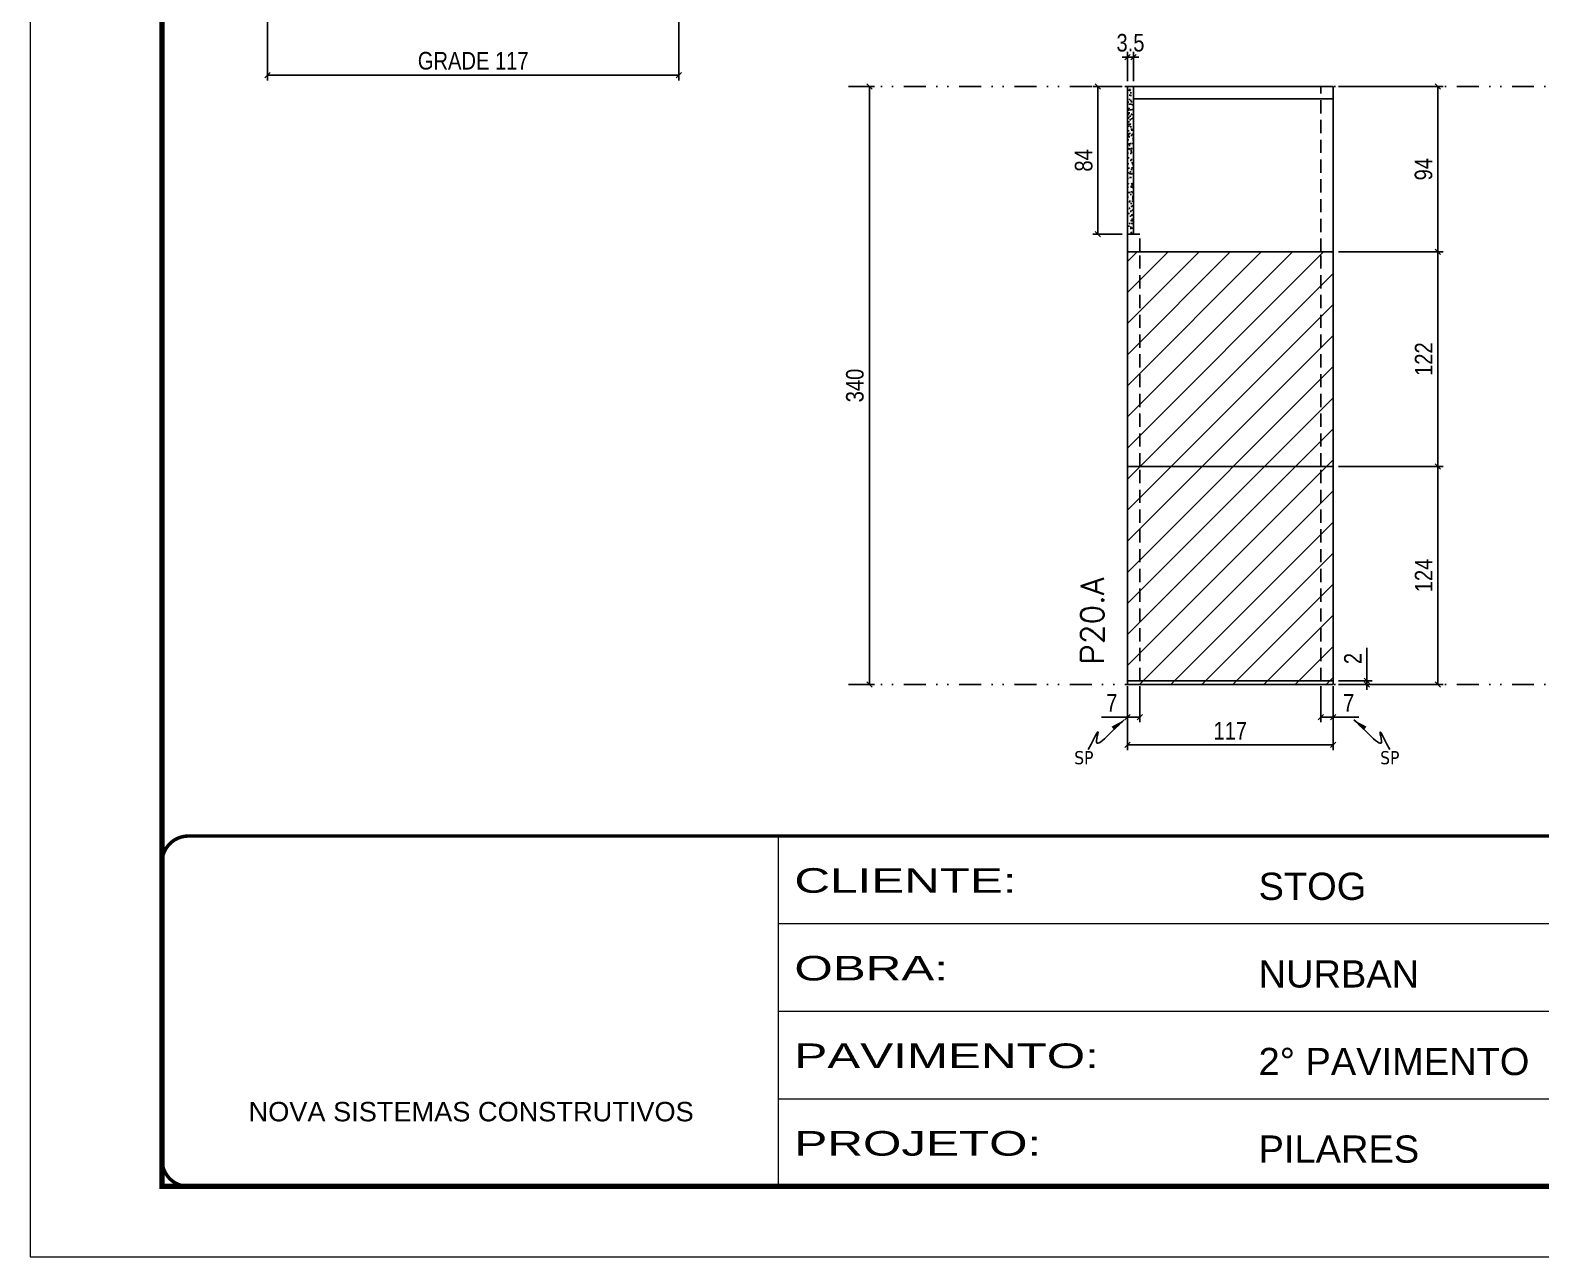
# Model space of a CAD drawing. Extents: x 2201 to 8455, y 252 to 7045.
# Drawn here: x 6970 to 7829, y 252 to 949 of the extents above; entities that cross this region are included whole.
import ezdxf

# ---------------------------------------------------------------- set-up
doc = ezdxf.new("R2010")
doc.units = 0
for name, pattern in [('CONTINUO', [0]), ('DASHED', [0.75, 0.5, -0.25]), ('DIVIDE2', [0.625, 0.25, -0.125, 0, -0.125, 0, -0.125]), ('HIDDEN', [0.375, 0.25, -0.125])]:
    doc.linetypes.add(name, pattern=pattern)
for name, color, linetype in [('COTA', 241, 'Continuous'), ('Cota Seção (2x)', 241, 'Continuous'), ('Nível', 160, 'Continuous'), ('Painéis', 200, 'Continuous'), ('SARR_2.2x7', 40, 'Continuous'), ('Sarrafo de Pressão', 42, 'HIDDEN'), ('texto', 7, 'Continuous')]:
    doc.layers.add(name, color=color, linetype=linetype)
for name, color, linetype, lineweight in [('Folhas', 255, 'Continuous', 9), ('Hachura', 251, 'Continuous', 9), ('SARRAFO DE PRESSAO', 251, 'DASHED', 9), ('Texto Seção', 7, 'Continuous', 15)]:
    doc.layers.add(name, color=color, linetype=linetype, lineweight=lineweight)
doc.styles.add('ARIAL', font='arial.ttf')
doc.styles.add('COTA TECNICA', font='techl___.ttf', dxfattribs={"height": 10})
doc.styles.add('COTA TECNICA 2X', font='techl___.ttf', dxfattribs={"height": 10})
doc.styles.add('COTA TECNICA-50', font='techl___.ttf', dxfattribs={"height": 10})
doc.styles.add('REGUA-120', font='ROMANS.shx', dxfattribs={"height": 15})
doc.styles.get("Standard").update_dxf_attribs({"font": 'arial.ttf'})
doc.styles.add('Tecnologia', font='')
doc.styles.get('Tecnologia').set_extended_font_data('Forgotten Futurist')
doc.dimstyles.new('COTA PAINEL-50', dxfattribs={"dimtxt": 10, "dimasz": 3, "dimexe": 3, "dimexo": 3, "dimgap": 3, "dimtad": 1, "dimdec": 1, "dimzin": 12, "dimdsep": 46, "dimtxsty": 'COTA TECNICA-50', "dimblk1": 'OBLIQUE', "dimblk2": 'OBLIQUE', "dimsah": 1, "dimcen": 0.9, "dimclrd": 4, "dimclre": 4, "dimclrt": 240, "dimadec": 1, "dimazin": 3, "dimtfac": 1, "dimtdec": 1, "dimtmove": 0, "dimatfit": 3, "dimfxl": 1, "dimtolj": 1, "dimtzin": 12, "dimarcsym": 0})
doc.dimstyles.new('PAINEL', dxfattribs={"dimtxt": 10, "dimasz": 3, "dimexe": 3, "dimexo": 3, "dimgap": 3, "dimtad": 1, "dimdec": 1, "dimzin": 12, "dimdsep": 46, "dimtxsty": 'COTA TECNICA', "dimblk1": 'OBLIQUE', "dimblk2": 'OBLIQUE', "dimsah": 1, "dimcen": 0.9, "dimclrd": 4, "dimclre": 4, "dimclrt": 240, "dimadec": 1, "dimazin": 3, "dimtfac": 1, "dimtdec": 1, "dimtmove": 0, "dimatfit": 3, "dimfxl": 1, "dimtolj": 1, "dimtzin": 12, "dimarcsym": 0})
doc.dimstyles.new('SECAO PILAR', dxfattribs={"dimtxt": 10, "dimasz": 3, "dimexe": 3, "dimexo": 3, "dimgap": 3, "dimtad": 1, "dimdec": 1, "dimlfac": 0.5, "dimzin": 12, "dimdsep": 46, "dimtxsty": 'COTA TECNICA 2X', "dimblk1": 'OBLIQUE', "dimblk2": 'OBLIQUE', "dimsah": 1, "dimcen": 0.9, "dimclrd": 256, "dimclre": 256, "dimclrt": 256, "dimadec": 1, "dimazin": 3, "dimtfac": 1, "dimtdec": 1, "dimtmove": 0, "dimatfit": 3, "dimfxl": 1, "dimtolj": 1, "dimtzin": 12, "dimarcsym": 0})
doc.dimstyles.get("Standard").update_dxf_attribs({"dimtxt": 0.18, "dimasz": 0.18, "dimexe": 0.18, "dimexo": 0.0625, "dimgap": 0.09, "dimtad": 0, "dimtih": 1, "dimtoh": 1, "dimdec": 4, "dimzin": 0, "dimdsep": 46, "dimtxsty": 'Standard', "dimcen": 0.09, "dimadec": 0, "dimazin": 0, "dimtfac": 1, "dimtdec": 4, "dimtofl": 0, "dimtmove": 0, "dimatfit": 3, "dimfxl": 1, "dimtolj": 1, "dimtzin": 0, "dimarcsym": 0})

# ---------------------------------------------------------------- blocks, each defined once
blk = doc.blocks.new('9999999999')
at = {"color": 30, "linetype": 'CONTINUO'}
for p, q in [((98564.56, 34230.21), (98564.56, 34429.45)), ((98564.56, 34379.64), (99583.98, 34379.64)), ((98564.56, 34329.83), (99487.98, 34329.83)), ((98564.56, 34280.02), (99487.98, 34280.02))]:
    blk.add_line(p, q, dxfattribs=at)
at = {"color": 30, "linetype": 'CONTINUO', "const_width": 2}
blk.add_lwpolyline([(99583.98, 34230.21), (99583.98, 34414.45, 0.414214), (99568.98, 34429.45), (98228.98, 34429.45, 0.414214), (98213.98, 34414.45), (98213.98, 34245.21, 0.414214), (98228.98, 34230.21), (99583.98, 34230.21)], format="xyb", dxfattribs=at)
at = {"layer": 'Folhas'}
blk.add_lwpolyline([(98138.98, 34190.21), (99623.98, 34190.21), (99623.98, 35240.21), (98138.98, 35240.21)], close=True, dxfattribs=at)
at = {"layer": 'Folhas', "color": 30, "const_width": 3}
blk.add_lwpolyline([(98213.98, 34230.21), (99583.98, 34230.21), (99583.98, 35200.21), (98213.98, 35200.21)], close=True, dxfattribs=at)
at = {"color": 7, "linetype": 'Continuous', "ltscale": 5, "style": 'ARIAL'}
for s, height, p in [('STOG', 15.483, (98837.68, 34393.13)), ('NURBAN', 15.483, (98837.68, 34343.32)), ('2° PAVIMENTO', 15.4829, (98837.68, 34293.51)), ('NOVA SISTEMAS CONSTRUTIVOS', 11.0592, (98263.19, 34267.21)), ('PILARES', 15.483, (98837.68, 34243.7))]:
    blk.add_text(s, height=height, dxfattribs=at).set_placement(p)
at = {"layer": 'Folhas', "color": 7, "style": 'Tecnologia', "width": 1.5}
for s, p in [('CLIENTE:', (98573.65, 34397.17)), ('OBRA:', (98573.65, 34347.31)), ('PAVIMENTO:', (98573.65, 34297.5)), ('PROJETO:', (98573.65, 34247.69))]:
    blk.add_text(s, height=14, dxfattribs=at).set_placement(p)
blk = doc.blocks.new('_Oblique')
at = {"color": 0, "linetype": 'ByBlock', "lineweight": -2}
blk.add_line((-0.5, -0.5), (0.5, 0.5), dxfattribs=at)
blk = doc.blocks.new('*D581')
at = {"layer": 'Cota Seção (2x)', "lineweight": -2, "transparency": 16777216}
for p, q in [((7104.85, 989.7), (7104.85, 920.7)), ((7338.85, 989.7), (7338.85, 920.7)), ((7104.85, 923.7), (7338.85, 923.7))]:
    blk.add_line(p, q, dxfattribs=at)
at = {"layer": 'Defpoints', "color": 0, "transparency": 16777216}
for p in [(7104.85, 992.7), (7338.85, 992.7), (7338.85, 923.7)]:
    blk.add_point(p, dxfattribs=at)
at = {"layer": 'Cota Seção (2x)', "lineweight": -2, "transparency": 16777216, "xscale": 3, "yscale": 3, "zscale": 3, "rotation": 180}
blk.add_blockref('_Oblique', (7104.85, 923.7), dxfattribs=at)
at = {"layer": 'Cota Seção (2x)', "lineweight": -2, "transparency": 16777216, "xscale": 3, "yscale": 3, "zscale": 3}
blk.add_blockref('_Oblique', (7338.85, 923.7), dxfattribs=at)
at = {"layer": 'Cota Seção (2x)', "transparency": 16777216, "insert": (7221.85, 931.8), "char_height": 10, "attachment_point": 5, "style": 'COTA TECNICA 2X'}
blk.add_mtext('\\A1;GRADE 117', dxfattribs=at)
blk = doc.blocks.new('*D582')
at = {"layer": 'COTA', "color": 4, "lineweight": -2, "transparency": 16777216}
for p, q in [((7438.34, 917.2), (7450.2, 917.2)), ((7447.2, 577.2), (7447.2, 917.2)), ((7438.34, 577.2), (7450.2, 577.2))]:
    blk.add_line(p, q, dxfattribs=at)
at = {"layer": 'Defpoints', "color": 0, "transparency": 16777216}
for p in [(7435.34, 917.2), (7447.2, 917.2), (7435.34, 577.2)]:
    blk.add_point(p, dxfattribs=at)
at = {"layer": 'COTA', "color": 4, "lineweight": -2, "transparency": 16777216, "xscale": 3, "yscale": 3, "zscale": 3}
for p, rotation in [((7447.2, 917.2), 90), ((7447.2, 577.2), 270)]:
    blk.add_blockref('_Oblique', p, dxfattribs=dict(at, rotation=rotation))
at = {"layer": 'COTA', "color": 240, "transparency": 16777216, "insert": (7438.98, 747.2), "char_height": 10, "attachment_point": 5, "rotation": 90, "style": 'COTA TECNICA-50'}
blk.add_mtext('\\A1;340', dxfattribs=at)
blk = doc.blocks.new('*D47')
at = {"layer": 'COTA', "color": 4, "lineweight": -2, "transparency": 16777216}
for p, q in [((7593.96, 576.2), (7593.96, 539.84)), ((7710.96, 576.2), (7710.96, 539.84)), ((7710.96, 542.84), (7593.96, 542.84))]:
    blk.add_line(p, q, dxfattribs=at)
at = {"layer": 'Defpoints', "color": 0, "transparency": 16777216}
for p in [(7593.96, 579.2), (7710.96, 579.2), (7593.96, 542.84)]:
    blk.add_point(p, dxfattribs=at)
at = {"layer": 'COTA', "color": 4, "lineweight": -2, "transparency": 16777216, "xscale": 3, "yscale": 3, "zscale": 3, "rotation": 180}
blk.add_blockref('_Oblique', (7593.96, 542.84), dxfattribs=at)
at = {"layer": 'COTA', "color": 4, "lineweight": -2, "transparency": 16777216, "xscale": 3, "yscale": 3, "zscale": 3}
blk.add_blockref('_Oblique', (7710.96, 542.84), dxfattribs=at)
at = {"layer": 'COTA', "color": 240, "transparency": 16777216, "insert": (7652.46, 550.91), "char_height": 10, "attachment_point": 5, "style": 'COTA TECNICA'}
blk.add_mtext('\\A1;117', dxfattribs=at)
blk = doc.blocks.new('*D48')
at = {"layer": 'COTA', "color": 4, "lineweight": -2, "transparency": 16777216}
for p, q in [((7703.96, 576.2), (7703.96, 555.69)), ((7710.96, 574.2), (7710.96, 555.69)), ((7703.96, 558.69), (7710.96, 558.69)), ((7710.96, 558.69), (7725.69, 558.69))]:
    blk.add_line(p, q, dxfattribs=at)
at = {"layer": 'Defpoints', "color": 0, "transparency": 16777216}
for p in [(7703.96, 579.2), (7710.96, 577.2), (7710.96, 558.69)]:
    blk.add_point(p, dxfattribs=at)
at = {"layer": 'COTA', "color": 4, "lineweight": -2, "transparency": 16777216, "xscale": 3, "yscale": 3, "zscale": 3, "rotation": 180}
blk.add_blockref('_Oblique', (7703.96, 558.69), dxfattribs=at)
at = {"layer": 'COTA', "color": 4, "lineweight": -2, "transparency": 16777216, "xscale": 3, "yscale": 3, "zscale": 3}
blk.add_blockref('_Oblique', (7710.96, 558.69), dxfattribs=at)
at = {"layer": 'COTA', "color": 240, "transparency": 16777216, "insert": (7719.83, 566.76), "char_height": 10, "attachment_point": 5, "style": 'COTA TECNICA-50'}
blk.add_mtext('\\A1;7', dxfattribs=at)
blk = doc.blocks.new('*D49')
at = {"layer": 'COTA', "color": 4, "lineweight": -2, "transparency": 16777216}
for p, q in [((7600.96, 576.2), (7600.96, 555.69)), ((7593.96, 574.2), (7593.96, 555.69)), ((7593.96, 558.69), (7579.23, 558.69)), ((7600.96, 558.69), (7593.96, 558.69))]:
    blk.add_line(p, q, dxfattribs=at)
at = {"layer": 'Defpoints', "color": 0, "transparency": 16777216}
for p in [(7593.96, 577.2), (7600.96, 579.2), (7593.96, 558.69)]:
    blk.add_point(p, dxfattribs=at)
at = {"layer": 'COTA', "color": 4, "lineweight": -2, "transparency": 16777216, "xscale": 3, "yscale": 3, "zscale": 3, "rotation": 180}
blk.add_blockref('_Oblique', (7593.96, 558.69), dxfattribs=at)
at = {"layer": 'COTA', "color": 4, "lineweight": -2, "transparency": 16777216, "xscale": 3, "yscale": 3, "zscale": 3}
blk.add_blockref('_Oblique', (7600.96, 558.69), dxfattribs=at)
at = {"layer": 'COTA', "color": 240, "transparency": 16777216, "insert": (7585.1, 566.76), "char_height": 10, "attachment_point": 5, "style": 'COTA TECNICA-50'}
blk.add_mtext('\\A1;7', dxfattribs=at)
blk = doc.blocks.new('*D50')
at = {"layer": 'COTA', "color": 4, "linetype": 'ByBlock', "lineweight": -2, "transparency": 16777216}
for p, q in [((7713.96, 701.2), (7773.53, 701.2)), ((7770.53, 577.2), (7770.53, 701.2)), ((7713.96, 577.2), (7773.53, 577.2))]:
    blk.add_line(p, q, dxfattribs=at)
at = {"layer": 'Defpoints', "color": 0, "linetype": 'ByBlock', "transparency": 16777216}
for p in [(7710.96, 701.2), (7770.53, 701.2), (7710.96, 577.2)]:
    blk.add_point(p, dxfattribs=at)
at = {"layer": 'COTA', "color": 4, "linetype": 'ByBlock', "lineweight": -2, "transparency": 16777216, "xscale": 3, "yscale": 3, "zscale": 3}
for p, rotation in [((7770.53, 701.2), 90), ((7770.53, 577.2), 270)]:
    blk.add_blockref('_Oblique', p, dxfattribs=dict(at, rotation=rotation))
at = {"layer": 'COTA', "color": 240, "linetype": 'ByBlock', "transparency": 16777216, "insert": (7762.46, 639.2), "char_height": 10, "attachment_point": 5, "rotation": 90, "style": 'COTA TECNICA'}
blk.add_mtext('\\A1;124', dxfattribs=at)
blk = doc.blocks.new('*D51')
at = {"layer": 'COTA', "color": 4, "lineweight": -2, "transparency": 16777216}
for p, q in [((7730.22, 579.2), (7730.22, 598)), ((7713.96, 579.2), (7733.22, 579.2)), ((7713.96, 577.2), (7733.22, 577.2)), ((7730.22, 577.2), (7730.22, 579.2)), ((7730.22, 577.2), (7730.22, 574.2))]:
    blk.add_line(p, q, dxfattribs=at)
at = {"layer": 'Defpoints', "color": 0, "transparency": 16777216}
for p in [(7710.96, 579.2), (7710.96, 577.2), (7730.22, 577.2)]:
    blk.add_point(p, dxfattribs=at)
at = {"layer": 'COTA', "color": 4, "lineweight": -2, "transparency": 16777216, "xscale": 3, "yscale": 3, "zscale": 3}
for p, rotation in [((7730.22, 579.2), 270), ((7730.22, 577.2), 90)]:
    blk.add_blockref('_Oblique', p, dxfattribs=dict(at, rotation=rotation))
at = {"layer": 'COTA', "color": 240, "transparency": 16777216, "insert": (7722.22, 591.95), "char_height": 10, "attachment_point": 5, "rotation": 90, "style": 'COTA TECNICA-50'}
blk.add_mtext('\\A1;2', dxfattribs=at)
blk = doc.blocks.new('*D52')
at = {"layer": 'COTA', "color": 4, "linetype": 'ByBlock', "lineweight": -2, "transparency": 16777216}
for p, q in [((7713.96, 701.2), (7773.53, 701.2)), ((7770.53, 577.2), (7770.53, 701.2)), ((7713.96, 577.2), (7773.53, 577.2))]:
    blk.add_line(p, q, dxfattribs=at)
at = {"layer": 'Defpoints', "color": 0, "linetype": 'ByBlock', "transparency": 16777216}
for p in [(7710.96, 701.2), (7770.53, 701.2), (7710.96, 577.2)]:
    blk.add_point(p, dxfattribs=at)
at = {"layer": 'COTA', "color": 4, "linetype": 'ByBlock', "lineweight": -2, "transparency": 16777216, "xscale": 3, "yscale": 3, "zscale": 3}
for p, rotation in [((7770.53, 701.2), 90), ((7770.53, 577.2), 270)]:
    blk.add_blockref('_Oblique', p, dxfattribs=dict(at, rotation=rotation))
at = {"layer": 'COTA', "color": 240, "linetype": 'ByBlock', "transparency": 16777216, "insert": (7762.46, 639.2), "char_height": 10, "attachment_point": 5, "rotation": 90, "style": 'COTA TECNICA'}
blk.add_mtext('\\A1;124', dxfattribs=at)
blk = doc.blocks.new('*D557')
at = {"layer": 'COTA', "color": 4, "lineweight": -2, "transparency": 16777216}
for p, q in [((7593.96, 920.2), (7593.96, 936.84)), ((7597.46, 920.2), (7597.46, 936.84)), ((7593.96, 933.84), (7590.96, 933.84)), ((7597.46, 933.84), (7593.96, 933.84)), ((7597.46, 933.84), (7600.46, 933.84))]:
    blk.add_line(p, q, dxfattribs=at)
at = {"layer": 'Defpoints', "color": 0, "transparency": 16777216}
for p in [(7593.96, 933.84), (7593.96, 917.2), (7597.46, 917.2)]:
    blk.add_point(p, dxfattribs=at)
at = {"layer": 'COTA', "color": 4, "lineweight": -2, "transparency": 16777216, "xscale": 3, "yscale": 3, "zscale": 3}
blk.add_blockref('_Oblique', (7593.96, 933.84), dxfattribs=at)
at = {"layer": 'COTA', "color": 4, "lineweight": -2, "transparency": 16777216, "xscale": 3, "yscale": 3, "zscale": 3, "rotation": 180}
blk.add_blockref('_Oblique', (7597.46, 933.84), dxfattribs=at)
at = {"layer": 'COTA', "color": 240, "transparency": 16777216, "insert": (7595.71, 942.06), "char_height": 10, "attachment_point": 5, "style": 'COTA TECNICA'}
blk.add_mtext('\\A1;3.5', dxfattribs=at)
blk = doc.blocks.new('*D558')
at = {"layer": 'COTA', "color": 4, "lineweight": -2, "transparency": 16777216}
for p, q in [((7590.96, 917.2), (7574.22, 917.2)), ((7577.22, 833.2), (7577.22, 917.2)), ((7590.96, 833.2), (7574.22, 833.2))]:
    blk.add_line(p, q, dxfattribs=at)
at = {"layer": 'Defpoints', "color": 0, "transparency": 16777216}
for p in [(7577.22, 917.2), (7593.96, 917.2), (7593.96, 833.2)]:
    blk.add_point(p, dxfattribs=at)
at = {"layer": 'COTA', "color": 4, "lineweight": -2, "transparency": 16777216, "xscale": 3, "yscale": 3, "zscale": 3}
for p, rotation in [((7577.22, 917.2), 90), ((7577.22, 833.2), 270)]:
    blk.add_blockref('_Oblique', p, dxfattribs=dict(at, rotation=rotation))
at = {"layer": 'COTA', "color": 240, "transparency": 16777216, "insert": (7569.12, 875.2), "char_height": 10, "attachment_point": 5, "rotation": 90, "style": 'COTA TECNICA'}
blk.add_mtext('\\A1;84', dxfattribs=at)
blk = doc.blocks.new('*D561')
at = {"layer": 'COTA', "color": 4, "lineweight": -2, "transparency": 16777216}
for p, q in [((7713.96, 823.2), (7773.53, 823.2)), ((7770.53, 701.2), (7770.53, 823.2)), ((7713.96, 701.2), (7773.53, 701.2))]:
    blk.add_line(p, q, dxfattribs=at)
at = {"layer": 'Defpoints', "color": 0, "transparency": 16777216}
for p in [(7710.96, 823.2), (7770.53, 823.2), (7710.96, 701.2)]:
    blk.add_point(p, dxfattribs=at)
at = {"layer": 'COTA', "color": 4, "lineweight": -2, "transparency": 16777216, "xscale": 3, "yscale": 3, "zscale": 3}
for p, rotation in [((7770.53, 823.2), 90), ((7770.53, 701.2), 270)]:
    blk.add_blockref('_Oblique', p, dxfattribs=dict(at, rotation=rotation))
at = {"layer": 'COTA', "color": 240, "transparency": 16777216, "insert": (7762.47, 762.2), "char_height": 10, "attachment_point": 5, "rotation": 90, "style": 'COTA TECNICA'}
blk.add_mtext('\\A1;122', dxfattribs=at)
blk = doc.blocks.new('*D562')
at = {"layer": 'COTA', "color": 4, "lineweight": -2, "transparency": 16777216}
for p, q in [((7713.96, 917.2), (7773.53, 917.2)), ((7770.53, 823.2), (7770.53, 917.2)), ((7713.96, 823.2), (7773.53, 823.2))]:
    blk.add_line(p, q, dxfattribs=at)
at = {"layer": 'Defpoints', "color": 0, "transparency": 16777216}
for p in [(7710.96, 917.2), (7770.53, 917.2), (7710.96, 823.2)]:
    blk.add_point(p, dxfattribs=at)
at = {"layer": 'COTA', "color": 4, "lineweight": -2, "transparency": 16777216, "xscale": 3, "yscale": 3, "zscale": 3}
for p, rotation in [((7770.53, 917.2), 90), ((7770.53, 823.2), 270)]:
    blk.add_blockref('_Oblique', p, dxfattribs=dict(at, rotation=rotation))
at = {"layer": 'COTA', "color": 240, "transparency": 16777216, "insert": (7762.43, 870.2), "char_height": 10, "attachment_point": 5, "rotation": 90, "style": 'COTA TECNICA'}
blk.add_mtext('\\A1;94', dxfattribs=at)

msp = doc.modelspace()

# ---------------------------------------------------------------- hatches: boundary and pattern name
at = {"layer": 'COTA', "linetype": 'ByBlock'}
h = msp.add_hatch(dxfattribs=at)
h.set_pattern_fill('AR-CONC', color=256, scale=0.03)
h.set_pattern_definition([(50, (-162931.724, -103166.713), (5.46554007, -0.47817257), [0.5715, -6.2865]), (355, (-162931.724, -103166.713), (-1.05730264, 5.73170536), [0.4572, -5.02921753]), (100.4514447, (-162931.2684, -103166.753), (4.40823741, 5.25353256), [0.48570026, -5.34270734]), (46.1842, (-162931.724, -103165.189), (8.13237123, -1.26126984), [0.85725, -9.42975]), (96.6355576, (-162931.046, -103165.294), (7.12212402, 7.42278374), [0.7285507, -8.01406824]), (351.184151, (-162931.724, -103165.189), (7.12212402, 7.42278374), [0.685799, -7.54379196]), (21, (-162930.962, -103165.57), (4.54843174, -3.06795595), [0.5715, -6.2865]), (326, (-162930.962, -103165.57), (1.85406085, 5.52563898), [0.4572, -5.0292]), (71.451445, (-162930.583, -103165.826), (6.40249258, 2.45768307), [0.48570026, -5.34269813]), (37.5, (-162931.724, -103166.7132), (0.092658098, 2.536651166), [0, -4.96824, 0, -5.1054, 0, -5.04825]), (7.5, (-162931.724, -103166.7132), (2.004589875, 3.005417245), [0, -2.91084, 0, -4.85394, 0, -1.92405]), (327.5, (-162933.4232, -103166.7132), (4.067717855, -0.17186232), [0, -1.905, 0, -5.9436, 0, -7.8867]), (317.5, (-162934.185, -103166.7132), (4.44387544, 0.76279473), [0, -2.4765, 0, -3.94716, 0, -5.6007])])
h.paths.add_polyline_path([(7593.96, 833.2), (7597.46, 833.2), (7597.46, 917.2), (7593.96, 917.2)])
at = {"layer": 'Hachura', "linetype": 'ByBlock'}
h = msp.add_hatch(dxfattribs=at)
h.set_pattern_fill('ANSI31', color=256, scale=100)
h.set_pattern_definition([(45, (-109556.164, -34414.075), (-8.8388348, 8.8388348), [])])
h.paths.add_polyline_path([(7710.96, 577.2), (7710.96, 823.2), (7593.96, 823.2), (7593.96, 577.2)])

# ---------------------------------------------------------------- linework, layer by layer
at = {"layer": 'COTA', "linetype": 'ByBlock'}
for p in [(7597.46, 917.2), (7593.96, 917.2), (7593.96, 833.2)]:
    msp.add_line(p, (7593.96, 917.2), dxfattribs=at)
at = {"layer": 'Nível', "color": 4, "linetype": 'DIVIDE2', "ltscale": 50}
for p, q in [((7435.34, 917.2), (8414.87, 917.2)), ((7435.34, 577.2), (8414.87, 577.2))]:
    msp.add_line(p, q, dxfattribs=at)
at = {"layer": 'Painéis'}
for p, q in [((7597.46, 917.2), (7710.96, 917.2)), ((7597.46, 833.2), (7597.46, 917.2)), ((7710.96, 823.2), (7710.96, 917.2)), ((7597.46, 833.2), (7593.96, 833.2)), ((7593.96, 765.2), (7593.96, 833.2)), ((7710.96, 823.2), (7593.96, 823.2)), ((7710.96, 823.2), (7710.96, 765.2)), ((7593.96, 701.2), (7593.96, 765.2)), ((7710.96, 765.2), (7710.96, 701.2)), ((7593.96, 701.2), (7710.96, 701.2)), ((7593.96, 579.2), (7593.96, 701.2)), ((7710.96, 701.2), (7593.96, 701.2)), ((7710.96, 701.2), (7710.96, 579.2)), ((7710.96, 579.2), (7593.96, 579.2))]:
    msp.add_line(p, q, dxfattribs=at)
msp.add_lwpolyline([(7593.96, 577.2), (7710.96, 577.2), (7710.96, 579.2), (7593.96, 579.2)], close=True, dxfattribs=at)
at = {"layer": 'SARR_2.2x7'}
msp.add_line((7710.96, 910.2), (7597.46, 910.2), dxfattribs=at)
at = {"layer": 'Sarrafo de Pressão', "ltscale": 30}
for p, q in [((7703.96, 823.2), (7703.96, 917.2)), ((7703.96, 917.2), (7710.96, 917.2)), ((7597.46, 833.2), (7600.96, 833.2)), ((7600.96, 823.2), (7600.96, 833.2)), ((7600.96, 701.2), (7600.96, 823.2)), ((7703.96, 701.2), (7703.96, 823.2)), ((7600.96, 579.2), (7600.96, 701.2)), ((7703.96, 579.2), (7703.96, 701.2))]:
    msp.add_line(p, q, dxfattribs=at)

# ---------------------------------------------------------------- block references
at = {"layer": 'SARRAFO DE PRESSAO', "color": 6, "linetype": 'ByBlock'}
msp.add_blockref('9999999999', (-91169.11, -33938.42), dxfattribs=at)

# ---------------------------------------------------------------- texts
at = {"layer": 'texto', "color": 0, "char_height": 7.5, "attachment_point": 5}
for insert in [(7569.19, 535.52), (7743.21, 535.52)]:
    msp.add_mtext('{\\fTahoma|b0|i0|c0|p34;\\C4;SP}', dxfattribs=dict(at, insert=insert))
at = {"layer": 'Texto Seção', "insert": (7580.49, 588.45), "char_height": 13, "width": 285.3299, "attachment_point": 7, "rotation": 90, "style": 'REGUA-120'}
msp.add_mtext('P20.A', dxfattribs=at)

# ---------------------------------------------------------------- dimensions: what is measured, and where the dimension line sits
at = {"layer": 'COTA'}
dim = msp.add_linear_dim(base=(7593.96, 933.84), p1=(7597.46, 917.2), p2=(7593.96, 917.2), dimstyle='PAINEL', dxfattribs=at)
dim.commit()
dim.dimension.update_dxf_attribs({"geometry": '*D557', "text_midpoint": (7595.71, 933.84), "dimtype": 160})
for base, p1, p2, angle, dimstyle, picture, middle in [((7447.2, 917.2), (7435.34, 577.2), (7435.34, 917.2), 90, 'COTA PAINEL-50', '*D582', (7438.98, 747.2)), ((7577.22, 917.2), (7593.96, 833.2), (7593.96, 917.2), 90, 'PAINEL', '*D558', (7569.12, 875.2)), ((7770.53, 823.2), (7710.96, 701.2), (7710.96, 823.2), 90, 'PAINEL', '*D561', (7762.47, 762.2)), ((7593.96, 558.69), (7600.96, 579.2), (7593.96, 577.2), 180, 'COTA PAINEL-50', '*D49', (7585.1, 566.76))]:
    dim = msp.add_linear_dim(base=base, p1=p1, p2=p2, angle=angle, dimstyle=dimstyle, dxfattribs=at)
    dim.commit()
    dim.dimension.update_dxf_attribs({"geometry": picture, "text_midpoint": middle})
for base, p1, p2, angle, override, picture, middle in [((7770.53, 917.2), (7710.96, 823.2), (7710.96, 917.2), 90, {"dimtmove": 1}, '*D562', (7762.43, 870.2)), ((7593.96, 542.84), (7710.96, 579.2), (7593.96, 579.2), 180, {"dimarcsym": 2}, '*D47', (7652.46, 550.91))]:
    dim = msp.add_linear_dim(base=base, p1=p1, p2=p2, angle=angle, dimstyle='PAINEL', override=override, dxfattribs=at)
    dim.commit()
    dim.dimension.update_dxf_attribs({"geometry": picture, "text_midpoint": middle})
at = {"layer": 'COTA', "linetype": 'ByBlock'}
for picture in ['*D50', '*D52']:
    dim = msp.add_aligned_dim(p1=(7710.96, 577.2), p2=(7710.96, 701.2), distance=-59.57, dimstyle='PAINEL', dxfattribs=at)
    dim.commit()
    dim.dimension.update_dxf_attribs({"geometry": picture, "text_midpoint": (7762.46, 639.2)})
at = {"layer": 'COTA'}
dim = msp.add_linear_dim(base=(7730.22, 577.2), p1=(7710.96, 579.2), p2=(7710.96, 577.2), angle=90, dimstyle='COTA PAINEL-50', dxfattribs=at)
dim.commit()
dim.dimension.update_dxf_attribs({"geometry": '*D51', "text_midpoint": (7730.22, 591.95), "dimtype": 160})
dim = msp.add_linear_dim(base=(7710.96, 558.69), p1=(7703.96, 579.2), p2=(7710.96, 577.2), dimstyle='COTA PAINEL-50', dxfattribs=at)
dim.commit()
dim.dimension.update_dxf_attribs({"geometry": '*D48', "text_midpoint": (7719.83, 566.76)})
at = {"layer": 'Cota Seção (2x)', "color": 241}
dim = msp.add_linear_dim(base=(7338.85, 923.7), p1=(7104.85, 992.7), p2=(7338.85, 992.7), text='GRADE <>', dimstyle='SECAO PILAR', dxfattribs=at)
dim.commit()
dim.dimension.update_dxf_attribs({"geometry": '*D581', "text_midpoint": (7221.85, 931.8)})

# ---------------------------------------------------------------- leaders
at = {"layer": 'COTA', "path_type": 1}
for points in [[(7592.13, 557.02), (7576.35, 545.18), (7577.27, 549.99), (7571.72, 540.21)], [(7722.79, 557.02), (7738.58, 545.18), (7737.65, 549.99), (7743.21, 540.21)]]:
    msp.add_leader(points, dimstyle='Standard', override={"dimasz": 8}, dxfattribs=at)

doc.saveas('drawing.dxf')
